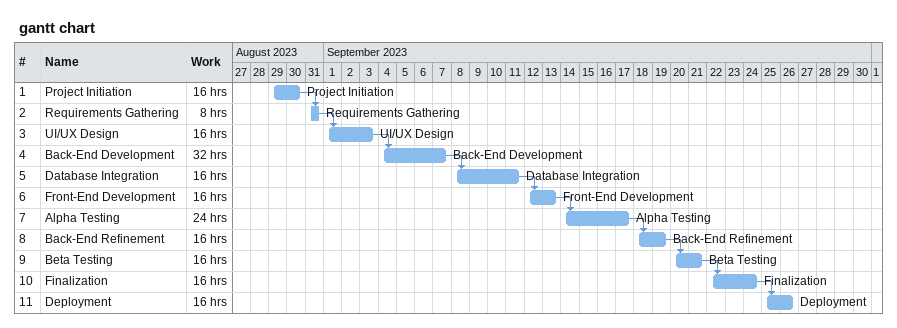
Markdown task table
gantt chart

| ID | Task | Start | Finish | Predecessors | Resources | Work (h) |
|---|---|---|---|---|---|---|
| 1 | Project Initiation | 2023-08-29 | 2023-08-30 |  | Project Initiation | 16 |
| 2 | Requirements Gathering | 2023-08-31 | 2023-08-31 | 1 | Requirements Gathering | 8 |
| 3 | UI/UX Design | 2023-09-01 | 2023-09-03 | 2 | UI/UX Design | 16 |
| 4 | Back-End Development | 2023-09-04 | 2023-09-07 | 3 | Back-End Development | 32 |
| 5 | Database Integration | 2023-09-08 | 2023-09-11 | 4 | Database Integration | 16 |
| 6 | Front-End Development | 2023-09-12 | 2023-09-13 | 5 | Front-End Development | 16 |
| 7 | Alpha Testing | 2023-09-14 | 2023-09-17 | 6 | Alpha Testing | 24 |
| 8 | Back-End Refinement | 2023-09-18 | 2023-09-19 | 7 | Back-End Refinement | 16 |
| 9 | Beta Testing | 2023-09-20 | 2023-09-21 | 8 | Beta Testing | 16 |
| 10 | Finalization | 2023-09-22 | 2023-09-24 | 9 | Finalization | 16 |
| 11 | Deployment | 2023-09-25 | 2023-09-26 | 10 | Deployment | 16 |
